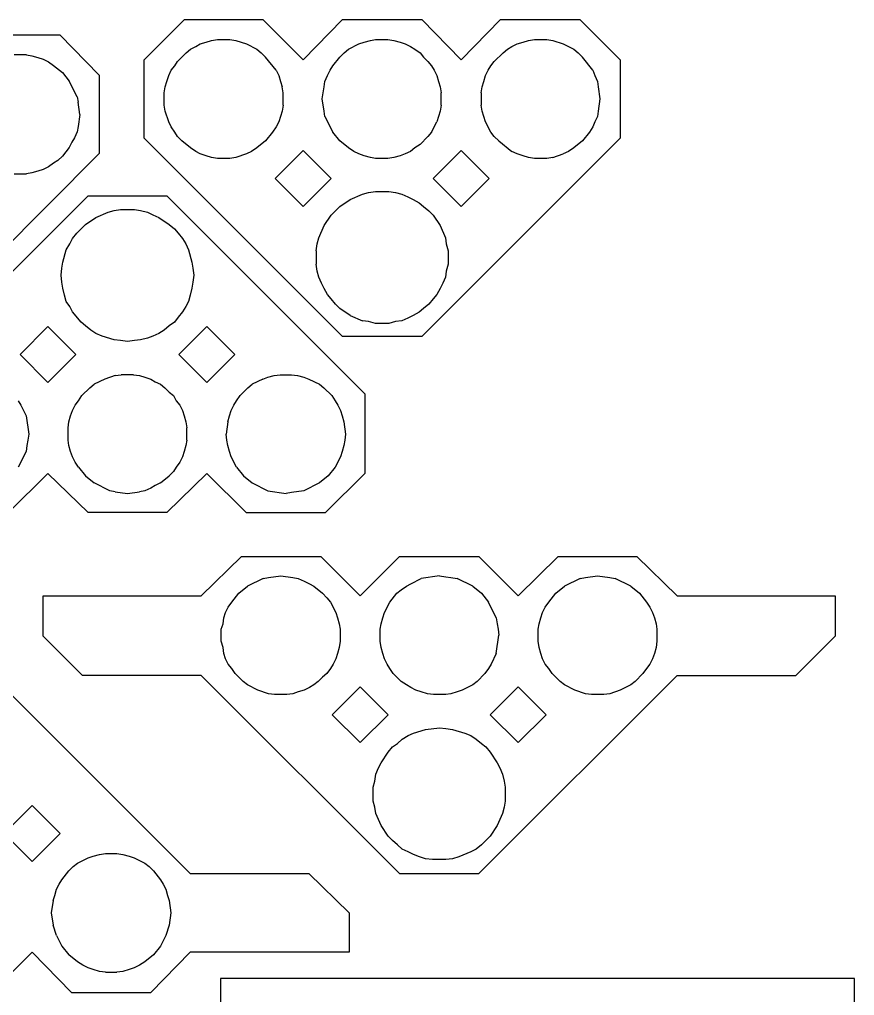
# Model space of a CAD drawing. Extents: x -4665 to 4665, y -2178 to 2178.
# Drawn here: x 1326 to 2136, y -981 to -35 of the extents above; entities that cross this region are included whole.
import ezdxf

# ---------------------------------------------------------------- set-up
doc = ezdxf.new("R2010")
doc.units = 0
doc.header["$MEASUREMENT"] = 0
doc.layers.get('0').update_dxf_attribs({"linetype": 'CONTINUOUS'})

msp = doc.modelspace()

# ---------------------------------------------------------------- linework, layer by layer
for p, q in [((1447.29, -73.86), (1486.24, -34.92)), ((1486.24, -34.92), (1562.44, -34.92)), ((1562.44, -34.92), (1601.39, -73.86)), ((1601.39, -73.86), (1639.49, -34.92)), ((1639.49, -34.92), (1716.53, -34.92)), ((1716.53, -34.92), (1754.63, -73.86)), ((1754.63, -73.86), (1792.73, -34.92)), ((1792.73, -34.92), (1869.78, -34.92)), ((1869.78, -34.92), (1908.73, -73.86)), ((1288.29, -49.8), (1365.34, -49.8)), ((1365.34, -49.8), (1403.44, -88.75)), ((1507.41, -56.93), (1512.49, -55.24)), ((1512.49, -55.24), (1518.41, -54.39)), ((1518.41, -54.39), (1530.27, -54.39)), ((1530.27, -54.39), (1536.19, -55.24)), ((1536.19, -55.24), (1546.35, -58.62)), ((1660.65, -56.93), (1666.58, -55.24)), ((1666.58, -55.24), (1671.66, -54.39)), ((1671.66, -54.39), (1683.51, -54.39)), ((1683.51, -54.39), (1689.44, -55.24)), ((1689.44, -55.24), (1695.37, -56.93)), ((1814.75, -56.93), (1819.83, -55.24)), ((1819.83, -55.24), (1825.75, -54.39)), ((1825.75, -54.39), (1837.61, -54.39)), ((1837.61, -54.39), (1843.53, -55.24)), ((1843.53, -55.24), (1853.69, -58.62)), ((1487.93, -67.09), (1492.17, -63.7)), ((1492.17, -63.7), (1497.25, -61.16)), ((1497.25, -61.16), (1501.48, -58.62)), ((1501.48, -58.62), (1507.41, -56.93)), ((1546.35, -58.62), (1556.51, -63.7)), ((1556.51, -63.7), (1560.75, -67.09)), ((1641.18, -67.09), (1645.41, -63.7)), ((1645.41, -63.7), (1655.57, -58.62)), ((1655.57, -58.62), (1660.65, -56.93)), ((1695.37, -56.93), (1700.45, -58.62)), ((1700.45, -58.62), (1705.53, -61.16)), ((1705.53, -61.16), (1709.76, -63.7)), ((1709.76, -63.7), (1714.84, -67.09)), ((1795.27, -67.09), (1799.51, -63.7)), ((1799.51, -63.7), (1803.74, -61.16)), ((1803.74, -61.16), (1808.82, -58.62)), ((1808.82, -58.62), (1814.75, -56.93)), ((1853.69, -58.62), (1863.85, -63.7)), ((1863.85, -63.7), (1868.09, -67.09)), ((1333.17, -69.28), (1321.31, -69.28)), ((1333.17, -69.28), (1338.25, -70.12)), ((1338.25, -70.12), (1344.17, -71.82)), ((1344.17, -71.82), (1349.25, -73.51)), ((1349.25, -73.51), (1354.33, -76.05)), ((1447.29, -150.06), (1447.29, -73.86)), ((1476.93, -79.79), (1479.47, -75.56)), ((1479.47, -75.56), (1487.93, -67.09)), ((1560.75, -67.09), (1564.98, -71.32)), ((1575.14, -84.02), (1564.98, -71.32)), ((1630.17, -79.79), (1636.95, -71.32)), ((1636.95, -71.32), (1641.18, -67.09)), ((1714.84, -67.09), (1718.23, -71.32)), ((1718.23, -71.32), (1722.46, -75.56)), ((1722.46, -75.56), (1725.85, -79.79)), ((1783.42, -79.79), (1786.81, -75.56)), ((1786.81, -75.56), (1795.27, -67.09)), ((1868.09, -67.09), (1872.32, -71.32)), ((1882.48, -84.02), (1872.32, -71.32)), ((1908.73, -73.86), (1908.73, -150.06)), ((1354.33, -76.05), (1359.41, -79.44)), ((1359.41, -79.44), (1367.88, -86.21)), ((1471, -89.1), (1473.54, -84.02)), ((1473.54, -84.02), (1476.93, -79.79)), ((1575.14, -84.02), (1577.68, -89.1)), ((1625.09, -89.1), (1627.63, -84.02)), ((1627.63, -84.02), (1630.17, -79.79)), ((1725.85, -79.79), (1728.39, -84.02)), ((1728.39, -84.02), (1730.93, -89.1)), ((1778.34, -89.1), (1780.88, -84.02)), ((1780.88, -84.02), (1783.42, -79.79)), ((1882.48, -84.02), (1884.17, -89.1)), ((1367.88, -86.21), (1374.65, -94.68)), ((1403.44, -88.75), (1403.44, -164.95)), ((1469.31, -95.03), (1471, -89.1)), ((1577.68, -89.1), (1579.37, -95.03)), ((1622.55, -95.03), (1625.09, -89.1)), ((1730.93, -89.1), (1732.62, -95.03)), ((1776.65, -95.03), (1778.34, -89.1)), ((1884.17, -89.1), (1886.71, -95.03)), ((1382.27, -109.92), (1374.65, -94.68)), ((1466.77, -106.04), (1467.61, -100.11)), ((1467.61, -100.11), (1469.31, -95.03)), ((1579.37, -95.03), (1581.07, -100.11)), ((1581.91, -106.04), (1581.07, -100.11)), ((1620.01, -111.96), (1621.71, -100.11)), ((1621.71, -100.11), (1622.55, -95.03)), ((1732.62, -95.03), (1734.31, -100.11)), ((1734.31, -100.11), (1735.16, -106.04)), ((1774.11, -106.04), (1774.95, -100.11)), ((1774.95, -100.11), (1776.65, -95.03)), ((1886.71, -95.03), (1887.56, -100.11)), ((1887.56, -100.11), (1889.25, -111.96)), ((1382.27, -109.92), (1383.12, -115)), ((1466.77, -117.89), (1466.77, -106.04)), ((1581.91, -117.89), (1581.91, -106.04)), ((1621.71, -123.82), (1620.01, -111.96)), ((1735.16, -117.89), (1735.16, -106.04)), ((1774.11, -106.04), (1774.11, -117.89)), ((1889.25, -111.96), (1887.56, -123.82)), ((1384.81, -126.85), (1383.12, -115)), ((1467.61, -123.82), (1466.77, -117.89)), ((1581.91, -117.89), (1581.07, -123.82)), ((1735.16, -117.89), (1734.31, -123.82)), ((1774.95, -123.82), (1774.11, -117.89)), ((1384.81, -126.85), (1383.12, -138.7)), ((1471, -133.98), (1467.61, -123.82)), ((1581.07, -123.82), (1577.68, -133.98)), ((1622.55, -128.9), (1621.71, -123.82)), ((1622.55, -128.9), (1630.17, -144.14)), ((1734.31, -123.82), (1730.93, -133.98)), ((1778.34, -133.98), (1774.95, -123.82)), ((1886.71, -128.9), (1884.17, -133.98)), ((1887.56, -123.82), (1886.71, -128.9)), ((1383.12, -138.7), (1382.27, -143.78)), ((1473.54, -139.06), (1471, -133.98)), ((1476.93, -144.14), (1473.54, -139.06)), ((1575.14, -139.06), (1571.75, -144.14)), ((1577.68, -133.98), (1575.14, -139.06)), ((1725.85, -144.14), (1730.93, -133.98)), ((1783.42, -144.14), (1778.34, -133.98)), ((1882.48, -139.06), (1879.09, -144.14)), ((1884.17, -133.98), (1882.48, -139.06)), ((1379.73, -149.71), (1377.19, -153.94)), ((1382.27, -143.78), (1379.73, -149.71)), ((1639.49, -342.26), (1447.29, -150.06)), ((1479.47, -148.37), (1476.93, -144.14)), ((1483.7, -152.6), (1479.47, -148.37)), ((1571.75, -144.14), (1564.98, -152.6)), ((1636.95, -152.6), (1630.17, -144.14)), ((1722.46, -148.37), (1714.84, -155.99)), ((1908.73, -150.06), (1716.53, -342.26)), ((1725.85, -144.14), (1722.46, -148.37)), ((1786.81, -148.37), (1783.42, -144.14)), ((1791.04, -152.6), (1786.81, -148.37)), ((1879.09, -144.14), (1872.32, -152.6)), ((1374.65, -159.02), (1367.88, -167.49)), ((1377.19, -153.94), (1374.65, -159.02)), ((1492.17, -159.38), (1483.7, -152.6)), ((1497.25, -162.76), (1492.17, -159.38)), ((1556.51, -159.38), (1551.43, -162.76)), ((1564.98, -152.6), (1556.51, -159.38)), ((1645.41, -159.38), (1636.95, -152.6)), ((1650.49, -162.76), (1645.41, -159.38)), ((1709.76, -159.38), (1705.53, -162.76)), ((1714.84, -155.99), (1709.76, -159.38)), ((1791.04, -152.6), (1803.74, -162.76)), ((1863.85, -159.38), (1858.77, -162.76)), ((1872.32, -152.6), (1863.85, -159.38)), ((1403.44, -164.95), (1212.09, -357.13)), ((1367.88, -167.49), (1363.65, -171.72)), ((1501.48, -165.3), (1497.25, -162.76)), ((1507.41, -167), (1501.48, -165.3)), ((1512.49, -168.69), (1507.41, -167)), ((1518.41, -169.54), (1512.49, -168.69)), ((1530.27, -169.54), (1518.41, -169.54)), ((1536.19, -168.69), (1530.27, -169.54)), ((1546.35, -165.3), (1536.19, -168.69)), ((1551.43, -162.76), (1546.35, -165.3)), ((1601.39, -161.92), (1574.29, -189.01)), ((1628.48, -189.01), (1601.39, -161.92)), ((1655.57, -165.3), (1650.49, -162.76)), ((1660.65, -167), (1655.57, -165.3)), ((1666.58, -168.69), (1660.65, -167)), ((1671.66, -169.54), (1666.58, -168.69)), ((1683.51, -169.54), (1671.66, -169.54)), ((1689.44, -168.69), (1683.51, -169.54)), ((1695.37, -167), (1689.44, -168.69)), ((1700.45, -165.3), (1695.37, -167)), ((1705.53, -162.76), (1700.45, -165.3)), ((1754.63, -161.92), (1727.54, -189.01)), ((1781.73, -189.01), (1754.63, -161.92)), ((1808.82, -165.3), (1803.74, -162.76)), ((1814.75, -167), (1808.82, -165.3)), ((1819.83, -168.69), (1814.75, -167)), ((1825.75, -169.54), (1819.83, -168.69)), ((1837.61, -169.54), (1825.75, -169.54)), ((1843.53, -168.69), (1837.61, -169.54)), ((1843.53, -168.69), (1853.69, -165.3)), ((1858.77, -162.76), (1853.69, -165.3)), ((1354.33, -177.65), (1349.25, -180.19)), ((1359.41, -174.26), (1354.33, -177.65)), ((1363.65, -171.72), (1359.41, -174.26)), ((1321.31, -184.42), (1333.17, -184.42)), ((1338.25, -183.58), (1333.17, -184.42)), ((1344.17, -181.88), (1338.25, -183.58)), ((1349.25, -180.19), (1344.17, -181.88)), ((1574.29, -189.01), (1601.39, -216.1)), ((1601.39, -216.1), (1628.48, -189.01)), ((1727.54, -189.01), (1754.63, -216.1)), ((1754.63, -216.1), (1781.73, -189.01)), ((1200.68, -397.91), (1392.87, -205.71)), ((1392.87, -205.71), (1469.07, -205.71)), ((1469.07, -205.71), (1661.26, -397.91)), ((1647.11, -209.33), (1658.96, -204.25)), ((1658.96, -204.25), (1664.89, -202.56)), ((1664.89, -202.56), (1671.66, -201.71)), ((1671.66, -201.71), (1684.36, -201.71)), ((1684.36, -201.71), (1691.13, -202.56)), ((1691.13, -202.56), (1697.06, -204.25)), ((1697.06, -204.25), (1702.99, -206.79)), ((1702.99, -206.79), (1708.07, -209.33)), ((1628.48, -224.57), (1636.95, -216.1)), ((1636.95, -216.1), (1647.11, -209.33)), ((1708.07, -209.33), (1713.99, -212.72)), ((1713.99, -212.72), (1718.23, -216.1)), ((1718.23, -216.1), (1723.31, -220.34)), ((1390.33, -233.65), (1400.49, -226.88)), ((1400.49, -226.88), (1412.34, -221.8)), ((1412.34, -221.8), (1418.27, -220.11)), ((1418.27, -220.11), (1424.2, -219.26)), ((1424.2, -219.26), (1437.74, -219.26)), ((1437.74, -219.26), (1443.67, -220.11)), ((1443.67, -220.11), (1450.44, -221.8)), ((1450.44, -221.8), (1455.52, -224.34)), ((1455.52, -224.34), (1461.45, -226.88)), ((1461.45, -226.88), (1471.61, -233.65)), ((1621.71, -234.73), (1628.48, -224.57)), ((1723.31, -220.34), (1727.54, -224.57)), ((1727.54, -224.57), (1734.31, -234.73)), ((1381.86, -242.12), (1390.33, -233.65)), ((1471.61, -233.65), (1476.69, -237.89)), ((1616.63, -246.58), (1621.71, -234.73)), ((1734.31, -234.73), (1739.39, -246.58)), ((1377.63, -247.2), (1381.86, -242.12)), ((1476.69, -237.89), (1480.08, -242.12)), ((1480.08, -242.12), (1484.31, -247.2)), ((1371.7, -258.21), (1375.09, -252.28)), ((1375.09, -252.28), (1377.63, -247.2)), ((1484.31, -247.2), (1487.7, -252.28)), ((1487.7, -252.28), (1490.24, -258.21)), ((1614.09, -259.28), (1614.93, -252.51)), ((1614.93, -252.51), (1616.63, -246.58)), ((1739.39, -246.58), (1740.24, -252.51)), ((1740.24, -252.51), (1741.93, -259.28)), ((1368.32, -270.06), (1371.7, -258.21)), ((1490.24, -258.21), (1493.62, -270.06)), ((1614.09, -259.28), (1614.09, -271.98)), ((1741.93, -259.28), (1741.93, -271.98)), ((1367.47, -275.99), (1368.32, -270.06)), ((1493.62, -270.06), (1494.47, -275.99)), ((1614.93, -278.76), (1614.09, -271.98)), ((1741.93, -271.98), (1740.24, -278.76)), ((1366.62, -282.76), (1367.47, -275.99)), ((1367.47, -289.53), (1366.62, -282.76)), ((1494.47, -275.99), (1495.32, -282.76)), ((1495.32, -282.76), (1494.47, -289.53)), ((1616.63, -284.68), (1614.93, -278.76)), ((1740.24, -278.76), (1739.39, -284.68)), ((1368.32, -295.46), (1367.47, -289.53)), ((1494.47, -289.53), (1493.62, -295.46)), ((1619.17, -290.61), (1616.63, -284.68)), ((1621.71, -295.69), (1619.17, -290.61)), ((1736.85, -290.61), (1734.31, -295.69)), ((1739.39, -284.68), (1736.85, -290.61)), ((1370.01, -302.23), (1368.32, -295.46)), ((1371.7, -308.16), (1370.01, -302.23)), ((1491.93, -302.23), (1490.24, -308.16)), ((1493.62, -295.46), (1491.93, -302.23)), ((1625.09, -301.62), (1621.71, -295.69)), ((1628.48, -305.85), (1625.09, -301.62)), ((1730.93, -301.62), (1727.54, -305.85)), ((1734.31, -295.69), (1730.93, -301.62)), ((1375.09, -313.24), (1371.7, -308.16)), ((1490.24, -308.16), (1487.7, -313.24)), ((1632.71, -310.93), (1628.48, -305.85)), ((1636.95, -315.16), (1632.71, -310.93)), ((1723.31, -310.93), (1718.23, -315.16)), ((1727.54, -305.85), (1723.31, -310.93)), ((1377.63, -318.32), (1375.09, -313.24)), ((1386.1, -328.48), (1377.63, -318.32)), ((1484.31, -318.32), (1480.08, -323.4)), ((1487.7, -313.24), (1484.31, -318.32)), ((1647.11, -321.94), (1636.95, -315.16)), ((1713.99, -318.55), (1708.07, -321.94)), ((1718.23, -315.16), (1713.99, -318.55)), ((1390.33, -331.87), (1386.1, -328.48)), ((1476.69, -328.48), (1471.61, -331.87)), ((1480.08, -323.4), (1476.69, -328.48)), ((1647.11, -321.94), (1658.96, -327.02)), ((1664.89, -327.86), (1658.96, -327.02)), ((1671.66, -329.56), (1664.89, -327.86)), ((1684.36, -329.56), (1671.66, -329.56)), ((1691.13, -327.86), (1684.36, -329.56)), ((1697.06, -327.02), (1691.13, -327.86)), ((1702.99, -324.48), (1697.06, -327.02)), ((1708.07, -321.94), (1702.99, -324.48)), ((1353.92, -332.71), (1326.83, -359.81)), ((1381.02, -359.81), (1353.92, -332.71)), ((1395.41, -336.1), (1390.33, -331.87)), ((1400.49, -339.49), (1395.41, -336.1)), ((1406.42, -342.03), (1400.49, -339.49)), ((1461.45, -339.49), (1455.52, -342.03)), ((1466.53, -336.1), (1461.45, -339.49)), ((1471.61, -331.87), (1466.53, -336.1)), ((1508.02, -332.71), (1480.92, -359.81)), ((1535.11, -359.81), (1508.02, -332.71)), ((1418.27, -345.41), (1406.42, -342.03)), ((1424.2, -346.26), (1418.27, -345.41)), ((1430.97, -347.11), (1424.2, -346.26)), ((1437.74, -346.26), (1430.97, -347.11)), ((1443.67, -345.41), (1437.74, -346.26)), ((1450.44, -343.72), (1443.67, -345.41)), ((1455.52, -342.03), (1450.44, -343.72)), ((1716.53, -342.26), (1639.49, -342.26)), ((1326.83, -359.81), (1353.92, -386.9)), ((1353.92, -386.9), (1381.02, -359.81)), ((1480.92, -359.81), (1508.02, -386.9)), ((1508.02, -386.9), (1535.11, -359.81)), ((1408.96, -383.51), (1398.8, -388.59)), ((1419.12, -380.13), (1408.96, -383.51)), ((1419.12, -380.13), (1425.04, -379.28)), ((1436.9, -379.28), (1425.04, -379.28)), ((1436.9, -379.28), (1442.82, -380.13)), ((1442.82, -380.13), (1447.9, -381.82)), ((1447.9, -381.82), (1453.83, -383.51)), ((1453.83, -383.51), (1458.06, -386.05)), ((1458.06, -386.05), (1463.14, -388.59)), ((1562.2, -383.51), (1552.04, -388.59)), ((1562.2, -383.51), (1567.28, -381.82)), ((1567.28, -381.82), (1573.21, -380.13)), ((1573.21, -380.13), (1579.14, -379.28)), ((1579.14, -379.28), (1590.14, -379.28)), ((1590.14, -379.28), (1596.07, -380.13)), ((1596.07, -380.13), (1602, -381.82)), ((1602, -381.82), (1607.08, -383.51)), ((1607.08, -383.51), (1617.24, -388.59)), ((1394.56, -391.98), (1386.94, -399.6)), ((1394.56, -391.98), (1398.8, -388.59)), ((1463.14, -388.59), (1467.38, -391.98)), ((1467.38, -391.98), (1471.61, -396.21)), ((1471.61, -396.21), (1475.84, -399.6)), ((1540.19, -399.6), (1547.81, -391.98)), ((1547.81, -391.98), (1552.04, -388.59)), ((1617.24, -388.59), (1621.47, -391.98)), ((1621.47, -391.98), (1629.09, -399.6)), ((1325.14, -404.68), (1327.68, -408.91)), ((1380.17, -408.91), (1383.56, -404.68)), ((1383.56, -404.68), (1386.94, -399.6)), ((1475.84, -399.6), (1478.38, -404.68)), ((1478.38, -404.68), (1481.77, -408.91)), ((1534.26, -408.91), (1536.8, -404.68)), ((1536.8, -404.68), (1540.19, -399.6)), ((1629.09, -399.6), (1632.48, -404.68)), ((1632.48, -404.68), (1635.02, -408.91)), ((1661.26, -397.91), (1661.26, -474.95)), ((1327.68, -408.91), (1332.76, -419.07)), ((1375.94, -419.07), (1377.63, -413.99)), ((1377.63, -413.99), (1380.17, -408.91)), ((1481.77, -408.91), (1484.31, -413.99)), ((1484.31, -413.99), (1486, -419.07)), ((1530.03, -419.07), (1531.72, -413.99)), ((1531.72, -413.99), (1534.26, -408.91)), ((1635.02, -408.91), (1637.56, -413.99)), ((1637.56, -413.99), (1639.25, -419.07)), ((1332.76, -419.07), (1335.3, -436.85)), ((1373.4, -430.93), (1374.24, -425)), ((1374.24, -425), (1375.94, -419.07)), ((1486, -419.07), (1487.7, -425)), ((1487.7, -425), (1488.54, -430.93)), ((1528.34, -425), (1526.64, -436.85)), ((1528.34, -425), (1530.03, -419.07)), ((1639.25, -419.07), (1640.94, -425)), ((1640.94, -425), (1642.64, -436.85)), ((1373.4, -442.78), (1373.4, -430.93)), ((1488.54, -442.78), (1488.54, -430.93)), ((1334.45, -442.78), (1333.6, -447.86)), ((1335.3, -436.85), (1334.45, -442.78)), ((1374.24, -447.86), (1373.4, -442.78)), ((1488.54, -442.78), (1487.7, -447.86)), ((1527.49, -442.78), (1526.64, -436.85)), ((1528.34, -447.86), (1527.49, -442.78)), ((1641.79, -442.78), (1640.94, -447.86)), ((1642.64, -436.85), (1641.79, -442.78)), ((1332.76, -453.79), (1325.14, -469.03)), ((1333.6, -447.86), (1332.76, -453.79)), ((1375.94, -453.79), (1374.24, -447.86)), ((1377.63, -458.87), (1375.94, -453.79)), ((1486, -453.79), (1484.31, -458.87)), ((1487.7, -447.86), (1486, -453.79)), ((1530.03, -453.79), (1528.34, -447.86)), ((1531.72, -458.87), (1530.03, -453.79)), ((1639.25, -453.79), (1637.56, -458.87)), ((1640.94, -447.86), (1639.25, -453.79)), ((1380.17, -463.95), (1377.63, -458.87)), ((1484.31, -458.87), (1481.77, -463.95)), ((1536.8, -469.03), (1531.72, -458.87)), ((1637.56, -458.87), (1632.48, -469.03)), ((1383.56, -469.03), (1380.17, -463.95)), ((1383.56, -469.03), (1390.33, -477.49)), ((1478.38, -469.03), (1475.84, -473.26)), ((1481.77, -463.95), (1478.38, -469.03)), ((1536.8, -469.03), (1543.58, -477.49)), ((1632.48, -469.03), (1625.7, -477.49)), ((1353.92, -474.95), (1315.82, -513.05)), ((1392.87, -513.05), (1353.92, -474.95)), ((1390.33, -477.49), (1398.8, -484.27)), ((1463.14, -484.27), (1471.61, -477.49)), ((1508.02, -474.95), (1469.07, -513.05)), ((1475.84, -473.26), (1471.61, -477.49)), ((1546.12, -513.05), (1508.02, -474.95)), ((1543.58, -477.49), (1552.04, -484.27)), ((1625.7, -477.49), (1617.24, -484.27)), ((1661.26, -474.95), (1623.16, -513.05)), ((1414.04, -491.89), (1398.8, -484.27)), ((1419.12, -492.73), (1414.04, -491.89)), ((1447.9, -491.89), (1442.82, -492.73)), ((1453.83, -489.35), (1447.9, -491.89)), ((1458.06, -486.81), (1453.83, -489.35)), ((1463.14, -484.27), (1458.06, -486.81)), ((1552.04, -484.27), (1567.28, -491.89)), ((1567.28, -491.89), (1585.06, -494.43)), ((1602, -491.89), (1590.14, -493.58)), ((1617.24, -484.27), (1602, -491.89)), ((1419.12, -492.73), (1430.97, -494.43)), ((1430.97, -494.43), (1442.82, -492.73)), ((1590.14, -493.58), (1585.06, -494.43)), ((1469.07, -513.05), (1392.87, -513.05)), ((1546.12, -513.05), (1623.16, -513.05)), ((1502.56, -593.78), (1541.51, -555.68)), ((1541.51, -555.68), (1618.56, -555.68)), ((1618.56, -555.68), (1656.66, -593.78)), ((1656.66, -593.78), (1694.76, -555.68)), ((1694.76, -555.68), (1771.8, -555.68)), ((1771.8, -555.68), (1809.9, -593.78)), ((1809.9, -593.78), (1848.85, -555.68)), ((1848.85, -555.68), (1925.05, -555.68)), ((1925.05, -555.68), (1964, -593.78)), ((1562.68, -576.85), (1547.44, -584.47)), ((1562.68, -576.85), (1567.76, -576)), ((1567.76, -576), (1579.61, -574.31)), ((1579.61, -574.31), (1591.46, -576)), ((1591.46, -576), (1596.54, -576.85)), ((1596.54, -576.85), (1602.47, -579.39)), ((1705.76, -581.93), (1715.92, -576.85)), ((1733.7, -574.31), (1715.92, -576.85)), ((1733.7, -574.31), (1739.63, -575.16)), ((1739.63, -575.16), (1744.71, -576)), ((1744.71, -576), (1750.64, -576.85)), ((1765.88, -584.47), (1750.64, -576.85)), ((1870.02, -576.85), (1854.78, -584.47)), ((1870.02, -576.85), (1875.1, -576)), ((1875.1, -576), (1886.95, -574.31)), ((1886.95, -574.31), (1898.8, -576)), ((1898.8, -576), (1903.88, -576.85)), ((1919.12, -584.47), (1903.88, -576.85)), ((1538.97, -591.24), (1547.44, -584.47)), ((1602.47, -579.39), (1607.55, -581.93)), ((1607.55, -581.93), (1611.78, -584.47)), ((1611.78, -584.47), (1620.25, -591.24)), ((1696.45, -587.86), (1701.53, -584.47)), ((1701.53, -584.47), (1705.76, -581.93)), ((1765.88, -584.47), (1774.34, -591.24)), ((1846.31, -591.24), (1854.78, -584.47)), ((1919.12, -584.47), (1927.59, -591.24)), ((1349.32, -593.78), (1502.56, -593.78)), ((1349.32, -632.72), (1349.32, -593.78)), ((1532.2, -599.71), (1538.97, -591.24)), ((1620.25, -591.24), (1624.48, -595.48)), ((1624.48, -595.48), (1627.87, -599.71)), ((1685.44, -599.71), (1692.22, -591.24)), ((1692.22, -591.24), (1696.45, -587.86)), ((1774.34, -591.24), (1781.12, -599.71)), ((1839.54, -599.71), (1846.31, -591.24)), ((1927.59, -591.24), (1934.36, -599.71)), ((1964, -593.78), (2117.24, -593.78)), ((2117.24, -593.78), (2117.24, -632.72)), ((1526.27, -609.87), (1528.81, -604.79)), ((1528.81, -604.79), (1532.2, -599.71)), ((1627.87, -599.71), (1632.95, -609.87)), ((1680.36, -609.87), (1685.44, -599.71)), ((1788.74, -614.95), (1781.12, -599.71)), ((1833.61, -609.87), (1836.15, -604.79)), ((1836.15, -604.79), (1839.54, -599.71)), ((1934.36, -599.71), (1937.75, -604.79)), ((1937.75, -604.79), (1940.29, -609.87)), ((1523.73, -620.88), (1524.58, -614.95)), ((1524.58, -614.95), (1526.27, -609.87)), ((1632.95, -609.87), (1634.64, -614.95)), ((1634.64, -614.95), (1636.34, -620.88)), ((1676.98, -620.88), (1678.67, -614.95)), ((1678.67, -614.95), (1680.36, -609.87)), ((1788.74, -614.95), (1789.58, -620.88)), ((1830.22, -620.88), (1831.92, -614.95)), ((1831.92, -614.95), (1833.61, -609.87)), ((1940.29, -609.87), (1941.98, -614.95)), ((1941.98, -614.95), (1943.68, -620.88)), ((1522.04, -625.94), (1523.73, -620.88)), ((1636.34, -620.88), (1637.18, -625.94)), ((1676.13, -625.94), (1676.98, -620.88)), ((1789.58, -620.88), (1790.43, -625.94)), ((1829.38, -625.94), (1830.22, -620.88)), ((1943.68, -620.88), (1944.52, -625.94)), ((1387.42, -670.82), (1349.32, -632.72)), ((1522.04, -637.8), (1522.04, -625.94)), ((1637.18, -625.94), (1637.18, -637.8)), ((1676.13, -637.8), (1676.13, -625.94)), ((1788.74, -649.65), (1791.28, -631.87)), ((1790.43, -625.94), (1791.28, -631.87)), ((1829.38, -637.8), (1829.38, -625.94)), ((1944.52, -625.94), (1944.52, -637.8)), ((2117.24, -632.72), (2079.14, -670.82)), ((1523.73, -643.72), (1522.04, -637.8)), ((1637.18, -637.8), (1636.34, -643.72)), ((1676.98, -643.72), (1676.13, -637.8)), ((1830.22, -643.72), (1829.38, -637.8)), ((1944.52, -637.8), (1943.68, -643.72)), ((1524.58, -649.65), (1523.73, -643.72)), ((1526.27, -654.73), (1524.58, -649.65)), ((1634.64, -649.65), (1632.95, -654.73)), ((1636.34, -643.72), (1634.64, -649.65)), ((1678.67, -649.65), (1676.98, -643.72)), ((1680.36, -654.73), (1678.67, -649.65)), ((1788.74, -649.65), (1783.66, -659.81)), ((1831.92, -649.65), (1830.22, -643.72)), ((1833.61, -654.73), (1831.92, -649.65)), ((1941.98, -649.65), (1940.29, -654.73)), ((1943.68, -643.72), (1941.98, -649.65)), ((1528.81, -659.81), (1526.27, -654.73)), ((1532.2, -664.04), (1528.81, -659.81)), ((1630.41, -659.81), (1627.87, -664.04)), ((1632.95, -654.73), (1630.41, -659.81)), ((1682.9, -659.81), (1680.36, -654.73)), ((1685.44, -664.04), (1682.9, -659.81)), ((1783.66, -659.81), (1781.12, -664.04)), ((1836.15, -659.81), (1833.61, -654.73)), ((1839.54, -664.04), (1836.15, -659.81)), ((1937.75, -659.81), (1934.36, -664.04)), ((1940.29, -654.73), (1937.75, -659.81)), ((1299.63, -670.82), (1491.83, -863.01)), ((1502.56, -670.82), (1387.42, -670.82)), ((1694.76, -863.01), (1502.56, -670.82)), ((1535.58, -669.12), (1532.2, -664.04)), ((1543.2, -676.74), (1535.58, -669.12)), ((1624.48, -669.12), (1620.25, -672.51)), ((1627.87, -664.04), (1624.48, -669.12)), ((1688.83, -669.12), (1685.44, -664.04)), ((1696.45, -676.74), (1688.83, -669.12)), ((1777.73, -669.12), (1770.11, -676.74)), ((1964, -670.82), (1771.8, -863.01)), ((1781.12, -664.04), (1777.73, -669.12)), ((1842.92, -669.12), (1839.54, -664.04)), ((1850.54, -676.74), (1842.92, -669.12)), ((1930.98, -669.12), (1923.36, -676.74)), ((1934.36, -664.04), (1930.98, -669.12)), ((1964, -670.82), (2079.14, -670.82)), ((1547.44, -680.13), (1543.2, -676.74)), ((1557.6, -685.21), (1547.44, -680.13)), ((1611.78, -680.13), (1607.55, -682.67)), ((1616.02, -676.74), (1611.78, -680.13)), ((1620.25, -672.51), (1616.02, -676.74)), ((1701.53, -680.13), (1696.45, -676.74)), ((1705.76, -682.67), (1701.53, -680.13)), ((1765.88, -680.13), (1755.72, -685.21)), ((1770.11, -676.74), (1765.88, -680.13)), ((1854.78, -680.13), (1850.54, -676.74)), ((1864.94, -685.21), (1854.78, -680.13)), ((1919.12, -680.13), (1908.96, -685.21)), ((1923.36, -676.74), (1919.12, -680.13)), ((1567.76, -688.6), (1557.6, -685.21)), ((1573.68, -689.44), (1567.76, -688.6)), ((1585.54, -689.44), (1573.68, -689.44)), ((1591.46, -688.6), (1585.54, -689.44)), ((1596.54, -686.9), (1591.46, -688.6)), ((1602.47, -685.21), (1596.54, -686.9)), ((1607.55, -682.67), (1602.47, -685.21)), ((1656.66, -681.82), (1629.56, -708.92)), ((1683.75, -708.92), (1656.66, -681.82)), ((1710.84, -685.21), (1705.76, -682.67)), ((1715.92, -686.9), (1710.84, -685.21)), ((1721.85, -688.6), (1715.92, -686.9)), ((1727.78, -689.44), (1721.85, -688.6)), ((1739.63, -689.44), (1727.78, -689.44)), ((1744.71, -688.6), (1739.63, -689.44)), ((1750.64, -686.9), (1744.71, -688.6)), ((1755.72, -685.21), (1750.64, -686.9)), ((1809.9, -681.82), (1782.81, -708.92)), ((1837, -708.92), (1809.9, -681.82)), ((1875.1, -688.6), (1864.94, -685.21)), ((1881.02, -689.44), (1875.1, -688.6)), ((1892.88, -689.44), (1881.02, -689.44)), ((1898.8, -688.6), (1892.88, -689.44)), ((1908.96, -685.21), (1898.8, -688.6)), ((1629.56, -708.92), (1656.66, -736.01)), ((1656.66, -736.01), (1683.75, -708.92)), ((1782.81, -708.92), (1809.9, -736.01)), ((1809.9, -736.01), (1837, -708.92)), ((1703.22, -729.24), (1708.3, -726.7)), ((1708.3, -726.7), (1720.16, -723.31)), ((1720.16, -723.31), (1733.7, -721.62)), ((1733.7, -721.62), (1739.63, -722.46)), ((1739.63, -722.46), (1746.4, -723.31)), ((1746.4, -723.31), (1758.26, -726.7)), ((1758.26, -726.7), (1764.18, -729.24)), ((1687.98, -740.24), (1693.06, -736.86)), ((1693.06, -736.86), (1697.3, -732.62)), ((1697.3, -732.62), (1703.22, -729.24)), ((1764.18, -729.24), (1769.26, -732.62)), ((1769.26, -732.62), (1774.34, -736.86)), ((1774.34, -736.86), (1778.58, -740.24)), ((1676.98, -755.48), (1683.75, -745.32)), ((1683.75, -745.32), (1687.98, -740.24)), ((1778.58, -740.24), (1782.81, -745.32)), ((1782.81, -745.32), (1789.58, -755.48)), ((1674.44, -760.56), (1676.98, -755.48)), ((1789.58, -755.48), (1792.12, -760.56)), ((1671.9, -766.49), (1674.44, -760.56)), ((1792.12, -760.56), (1794.66, -766.49)), ((1669.36, -779.19), (1671.05, -773.26)), ((1671.05, -773.26), (1671.9, -766.49)), ((1794.66, -766.49), (1796.36, -773.26)), ((1796.36, -773.26), (1797.2, -779.19)), ((1669.36, -792.74), (1669.36, -779.19)), ((1797.2, -779.19), (1797.2, -792.74)), ((1671.05, -798.66), (1669.36, -792.74)), ((1797.2, -792.74), (1796.36, -798.66)), ((1338.58, -796.97), (1311.49, -824.06)), ((1365.67, -824.06), (1338.58, -796.97)), ((1671.9, -804.59), (1671.05, -798.66)), ((1796.36, -798.66), (1794.66, -804.59)), ((1676.98, -816.44), (1671.9, -804.59)), ((1794.66, -804.59), (1789.58, -816.44)), ((1683.75, -826.6), (1676.98, -816.44)), ((1789.58, -816.44), (1782.81, -826.6)), ((1311.49, -824.06), (1338.58, -851.16)), ((1338.58, -851.16), (1365.67, -824.06)), ((1687.98, -830.84), (1683.75, -826.6)), ((1693.06, -835.07), (1687.98, -830.84)), ((1782.81, -826.6), (1774.34, -835.07)), ((1697.3, -839.3), (1693.06, -835.07)), ((1703.22, -841.84), (1697.3, -839.3)), ((1708.3, -844.38), (1703.22, -841.84)), ((1764.18, -841.84), (1752.33, -846.92)), ((1769.26, -839.3), (1764.18, -841.84)), ((1774.34, -835.07), (1769.26, -839.3)), ((1382.61, -852.85), (1392.77, -847.77)), ((1392.77, -847.77), (1397.85, -846.08)), ((1397.85, -846.08), (1403.77, -844.38)), ((1403.77, -844.38), (1409.7, -843.54)), ((1409.7, -843.54), (1420.71, -843.54)), ((1420.71, -843.54), (1426.63, -844.38)), ((1426.63, -844.38), (1432.56, -846.08)), ((1432.56, -846.08), (1437.64, -847.77)), ((1437.64, -847.77), (1447.8, -852.85)), ((1714.23, -846.92), (1708.3, -844.38)), ((1720.16, -848.62), (1714.23, -846.92)), ((1726.93, -849.46), (1720.16, -848.62)), ((1739.63, -849.46), (1726.93, -849.46)), ((1746.4, -848.62), (1739.63, -849.46)), ((1752.33, -846.92), (1746.4, -848.62)), ((1367.37, -868.94), (1374.14, -860.47)), ((1374.14, -860.47), (1378.37, -856.24)), ((1378.37, -856.24), (1382.61, -852.85)), ((1447.8, -852.85), (1452.03, -856.24)), ((1452.03, -856.24), (1456.27, -860.47)), ((1456.27, -860.47), (1463.04, -868.94)), ((1364.83, -873.17), (1367.37, -868.94)), ((1463.04, -868.94), (1465.58, -873.17)), ((1491.83, -863.01), (1606.97, -863.01)), ((1606.97, -863.01), (1645.92, -901.11)), ((1694.76, -863.01), (1771.8, -863.01)), ((1360.59, -884.18), (1362.29, -878.25)), ((1362.29, -878.25), (1364.83, -873.17)), ((1465.58, -873.17), (1468.12, -878.25)), ((1468.12, -878.25), (1469.81, -884.18)), ((1358.9, -889.26), (1357.21, -901.11)), ((1358.9, -889.26), (1360.59, -884.18)), ((1469.81, -884.18), (1471.51, -889.26)), ((1471.51, -889.26), (1473.2, -901.11)), ((1357.21, -901.11), (1358.9, -912.96)), ((1473.2, -901.11), (1471.51, -912.96)), ((1645.92, -901.11), (1645.92, -939.21)), ((1362.29, -923.12), (1358.9, -912.96)), ((1471.51, -912.96), (1468.12, -923.12)), ((1362.29, -923.12), (1367.37, -933.28)), ((1468.12, -923.12), (1463.04, -933.28)), ((1367.37, -933.28), (1374.14, -941.75)), ((1463.04, -933.28), (1456.27, -941.75)), ((1338.58, -939.21), (1299.63, -978.16)), ((1376.68, -978.16), (1338.58, -939.21)), ((1382.61, -948.52), (1374.14, -941.75)), ((1456.27, -941.75), (1447.8, -948.52)), ((1491.83, -939.21), (1453.73, -978.16)), ((1645.92, -939.21), (1491.83, -939.21)), ((1387.69, -951.91), (1382.61, -948.52)), ((1392.77, -954.45), (1387.69, -951.91)), ((1397.85, -956.14), (1392.77, -954.45)), ((1437.64, -954.45), (1432.56, -956.14)), ((1442.72, -951.91), (1437.64, -954.45)), ((1447.8, -948.52), (1442.72, -951.91)), ((1403.77, -957.84), (1397.85, -956.14)), ((1409.7, -958.68), (1403.77, -957.84)), ((1409.7, -958.68), (1420.71, -958.68)), ((1426.63, -957.84), (1420.71, -958.68)), ((1432.56, -956.14), (1426.63, -957.84)), ((1521.4, -964.59), (1521.4, -1310.03)), ((2136.08, -964.59), (1521.4, -964.59)), ((2136.08, -1310.03), (2136.08, -964.59)), ((1376.68, -978.16), (1453.73, -978.16))]:
    msp.add_line(p, q)

doc.saveas('drawing.dxf')
